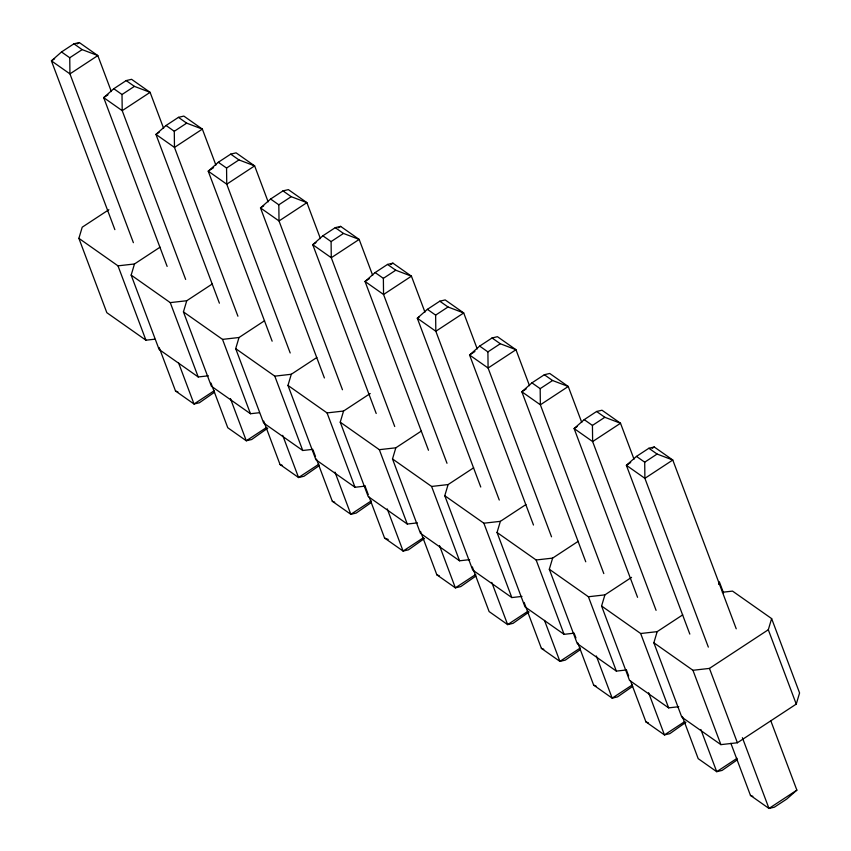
<?xml version="1.0" encoding="UTF-8"?>
<svg xmlns="http://www.w3.org/2000/svg" width="851" height="851" viewBox="0 0 851 851"><rect width="100%" height="100%" fill="white"/><g stroke="black" fill="none" stroke-linecap="round" stroke-linejoin="round"><path stroke-width="1.28" d="M154.818 339.187L145.936 340.198L106.832 312.689L78.888 238.344L82.217 227.196L108.875 209.697M208.357 375.812L198.209 376.961L159.105 349.463L131.16 275.107L134.49 263.97L160.031 247.194M259.353 412.724L250.471 413.735L211.378 386.226L183.433 311.881L186.752 300.733L212.303 283.957M312.891 449.339L302.743 450.498L263.64 423L235.695 348.644L239.025 337.507L264.565 320.721M365.164 486.112L355.016 487.272L315.912 459.763L287.968 385.418L291.297 374.27L316.838 357.494M417.437 522.876L407.278 524.035L368.185 496.527L340.24 422.181L343.559 411.033L370.217 393.534M469.699 559.65L459.551 560.798L420.447 533.3L392.502 458.944L395.832 447.807L421.373 431.031M521.971 596.413L511.823 597.572L472.72 570.064L444.775 495.718L448.105 484.57L473.645 467.795M574.244 633.176L564.085 634.335L524.993 606.837L497.048 532.481L500.367 521.344L525.918 504.558M626.506 669.95L616.358 671.109L577.255 643.601L549.31 569.255L552.639 558.107L578.18 541.332M678.779 706.713L668.631 707.872L629.527 680.364L601.583 606.018L604.912 594.87L631.559 577.372M722.382 592.264L732.53 591.105L771.634 618.603L799.578 692.959L796.249 704.096L737.392 742.763L720.893 744.636L681.8 717.138L653.855 642.782L657.174 631.644L682.715 614.869M718.627 584.318L719.361 581.839L723.552 592.987M796.249 704.096L768.304 629.751L771.634 618.603M111.353 91.568L97.822 55.581L79.303 42.55L73.909 43.816L61.517 51.964L51.422 60.868L114.864 229.642M163.615 128.331L150.095 92.344L131.575 79.313L126.182 80.59L113.789 88.727L103.694 97.631L167.136 266.416M215.888 165.105L202.357 129.107L183.837 116.087L178.444 117.353L166.051 125.491L155.956 134.394L219.398 303.179M268.161 201.868L254.63 165.881L236.11 152.85L230.717 154.127L218.324 162.264L208.229 171.168L272.139 341.187M320.423 238.642L306.903 202.644L288.383 189.624L282.979 190.89L270.597 199.028L260.502 207.931L324.401 377.961M372.695 275.405L359.165 239.418L340.645 226.387L335.251 227.653L322.859 235.801L312.764 244.705L376.206 413.48M214.569 392.173L199.421 402.736L194.028 404.012L175.508 390.981L159.18 347.548M424.968 312.168L411.437 276.181L392.917 263.15L387.524 264.427L375.131 272.565L365.036 281.468L428.478 450.253M267.757 428.127L251.694 439.51L246.29 440.775L227.77 427.745L210.984 383.067M477.23 348.942L463.71 312.945L445.19 299.924L439.786 301.19L427.404 309.328L417.309 318.231L480.751 487.017M319.104 465.71L303.956 476.273L298.563 477.539L280.043 464.518L263.714 421.075M529.503 385.705L515.972 349.718L497.452 336.688L492.059 337.964L479.666 346.102L469.571 355.005L533.481 525.024M371.376 502.473L356.229 513.036L350.835 514.312L332.315 501.282L316.455 459.083M581.776 422.479L568.245 386.482L549.725 373.461L544.332 374.727L531.939 382.865L521.844 391.768L585.754 561.788M424.553 538.428L408.501 549.81L403.097 551.076L384.578 538.055L369.185 497.101M634.038 459.242L620.517 423.255L601.997 410.225L596.594 411.49L584.212 419.639L574.117 428.542L637.559 597.317M475.911 576.01L460.763 586.573L455.37 587.85L436.85 574.819L420.522 531.386M736.221 628.804L672.779 460.019L654.259 446.988L648.866 448.264L636.474 456.402L626.379 465.306L689.821 634.091M529.099 611.965L513.036 623.347L507.643 624.613L489.123 611.582L472.326 566.904M580.446 649.547L565.309 660.11L559.905 661.376L541.385 648.356L524.131 602.434M632.718 686.31L617.571 696.873L612.177 698.15L593.658 685.119L577.797 642.92M685.906 722.265L669.843 733.647L664.45 734.913L645.93 721.893L630.538 680.928M737.253 759.847L722.105 770.41L716.712 771.687L698.192 758.656L682.332 716.457M770.74 720.637L796.866 790.132L786.771 799.036L774.378 807.184L768.985 808.45L750.465 795.419L730.871 743.295M54.634 58.751L51.422 60.868L69.942 73.888L133.384 242.673M77.154 43.954L79.303 42.55M69.75 57.751L82.143 49.613L97.822 55.581L69.942 73.888L69.75 57.751L61.517 51.964M107.981 94.812L103.694 97.631L122.214 110.662L185.656 279.436M122.012 94.514L134.405 86.377L150.095 92.344L122.214 110.662L122.012 94.514L113.789 88.727M159.18 132.288L155.956 134.394L174.476 147.425L237.918 316.21M174.285 131.288L186.677 123.15L202.357 129.107L174.476 147.425L174.285 131.288L166.051 125.491M213.59 167.647L208.229 171.168L226.749 184.188L290.191 352.974M226.557 168.051L238.95 159.914L254.63 165.881L226.749 184.188L226.557 168.051L218.324 162.264M263.714 205.825L260.502 207.931L279.022 220.962L342.464 389.747M278.82 204.814L291.212 196.677L306.903 202.644L279.022 220.962L278.82 204.814L270.597 199.028M315.987 242.588L312.764 244.705L331.284 257.725L394.726 426.511M338.507 227.791L340.645 226.387M331.092 241.588L343.485 233.451L359.165 239.418L331.284 257.725L331.092 241.588L322.859 235.801M369.323 278.649L365.036 281.468L383.556 294.499L446.998 463.274M390.769 264.565L392.917 263.15M383.365 278.351L395.758 270.214L411.437 276.181L383.556 294.499L383.365 278.351L375.131 272.565M214.399 390.63L194.028 404.012L178.636 363.058M419.447 316.827L417.309 318.231L435.829 331.262L499.271 500.048M435.627 315.125L448.02 306.988L463.71 312.945L435.829 331.262L435.627 315.125L427.404 309.328M266.671 427.393L246.29 440.775L230.43 398.576M474.932 351.484L469.571 355.005L488.091 368.026L551.533 536.811M487.9 351.889L500.292 343.751L515.972 349.718L488.091 368.026L487.9 351.889L479.666 346.102M318.934 464.157L298.563 477.539L282.702 435.35M526.131 388.95L521.844 391.768L540.364 404.799L603.806 573.585M540.172 388.652L552.565 380.514L568.245 386.482L540.364 404.799L540.172 388.652L531.939 382.865M371.206 500.931L350.835 514.312L334.975 472.114M577.329 426.425L574.117 428.542L592.636 441.563L656.078 610.348M592.434 425.426L604.827 417.288L620.517 423.255L592.636 441.563L592.434 425.426L584.212 419.639M423.479 537.694L403.097 551.076L387.237 508.887M630.676 462.487L626.379 465.306L644.898 478.336L708.34 647.111M652.121 448.403L654.259 446.988M644.707 462.189L657.1 454.051L672.779 460.019L644.898 478.336L644.707 462.189L636.474 456.402M475.741 574.468L455.37 587.85L439.51 545.651M528.014 611.231L507.643 624.613L491.782 582.414M580.286 647.994L559.905 661.376L544.512 620.422M632.548 684.768L612.177 698.15L596.317 655.951M653.855 642.782L692.948 670.29L709.447 668.407L768.304 629.751M684.821 721.531L664.45 734.913L648.59 692.725M737.094 758.305L716.712 771.687L700.852 729.488M796.866 790.132L768.985 808.45L742.391 737.711M78.888 238.344L117.991 265.842L134.49 263.97M131.16 275.107L170.253 302.616L186.752 300.733M183.433 311.881L222.526 339.379L239.025 337.507M235.695 348.644L274.799 376.153L291.297 374.27M287.968 385.418L327.061 412.916L343.559 411.033M340.24 422.181L379.333 449.679L395.832 447.807M392.502 458.944L431.606 486.453L448.105 484.57M444.775 495.718L483.868 523.216L500.367 521.344M497.048 532.481L536.141 559.99L552.639 558.107M549.31 569.255L588.413 596.753L604.912 594.87M601.583 606.018L640.675 633.516L657.174 631.644M175.508 390.981L177.923 391.896M280.043 464.518L282.458 465.433M332.315 501.282L334.73 502.196M384.578 538.055L388.205 539.428M436.85 574.819L439.265 575.733M541.385 648.356L543.8 649.27M593.658 685.119L596.072 686.034M645.93 721.893L648.334 722.807M750.465 795.419L752.88 796.345M73.909 43.816L82.143 49.613M126.182 80.59L134.405 86.377M178.444 117.353L186.677 123.15M230.717 154.127L238.95 159.914M282.979 190.89L291.212 196.677M335.251 227.653L343.485 233.451M387.524 264.427L395.758 270.214M439.786 301.19L448.02 306.988M492.059 337.964L500.292 343.751M544.332 374.727L552.565 380.514M596.594 411.49L604.827 417.288M648.866 448.264L657.1 454.051M709.447 668.407L737.392 742.763M692.948 670.29L720.893 744.636M640.675 633.516L668.631 707.872M626.336 669.758L628.666 675.971M588.413 596.753L616.358 671.109M574.531 634.24L575.936 637.963M536.141 559.99L564.085 634.335M483.868 523.216L511.823 597.572M431.606 486.453L459.551 560.798M379.333 449.679L407.278 524.035M364.994 485.932L368.26 494.612M327.061 412.916L355.016 487.272M313.189 450.402L315.519 456.604M274.799 376.153L302.743 450.498M222.526 339.379L250.471 413.735M170.253 302.616L198.209 376.961M117.991 265.842L145.936 340.198"/></g></svg>
